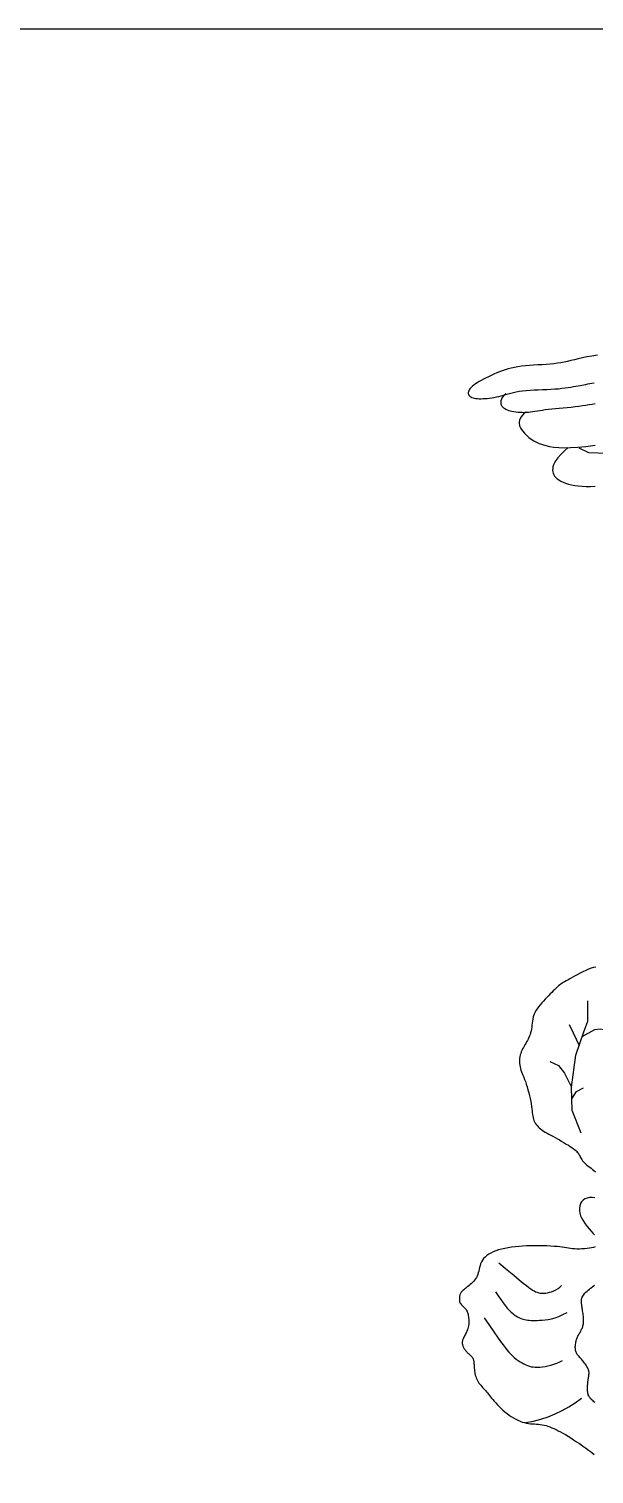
# Model space of a CAD drawing. Header units: millimetres. Extents: x 0 to 687901, y 0 to 346525.
# Drawn here: x 15375.4 to 15416.9, y 33483.9 to 33590 of the extents above; entities that cross this region are included whole.
import ezdxf

# ---------------------------------------------------------------- set-up
doc = ezdxf.new("R2010")
doc.units = ezdxf.units.MM
doc.layers.add('ARQ_Texto', color=7, linetype='Continuous')
doc.layers.add('ARQ_Vista 01', color=1, linetype='Continuous')

# ---------------------------------------------------------------- blocks, each defined once
blk = doc.blocks.new('BRASÃO ESTADO PARANÁ')
at = {"layer": 'ARQ_Vista 01'}
for points in [[(3215.73, -30980.93), (3215.12, -30981.04), (3214.57, -30981.14), (3214.07, -30981.25), (3213.62, -30981.35), (3213.2, -30981.45), (3212.8, -30981.54), (3212.42, -30981.63), (3212.05, -30981.71), (3211.69, -30981.79), (3211.31, -30981.85), (3210.91, -30981.9), (3210.49, -30981.95), (3210.05, -30981.98), (3209.59, -30982.01), (3209.13, -30982.03), (3208.66, -30982.06), (3208.21, -30982.09), (3207.76, -30982.12), (3207.34, -30982.17), (3206.93, -30982.23), (3206.55, -30982.3), (3206.19, -30982.38), (3205.85, -30982.47), (3205.52, -30982.57), (3205.2, -30982.68), (3204.89, -30982.8), (3204.58, -30982.92), (3204.27, -30983.05), (3203.97, -30983.19), (3203.68, -30983.33), (3203.39, -30983.47), (3203.12, -30983.61), (3202.86, -30983.75), (3202.63, -30983.88), (3202.41, -30984.01), (3202.22, -30984.14), (3202.05, -30984.26), (3201.9, -30984.37), (3201.77, -30984.48), (3201.67, -30984.59), (3201.58, -30984.69), (3201.52, -30984.79), (3201.47, -30984.89), (3201.44, -30984.99), (3201.43, -30985.09), (3201.43, -30985.18), (3201.45, -30985.27), (3201.49, -30985.36), (3201.55, -30985.44), (3201.63, -30985.51), (3201.72, -30985.58), (3201.83, -30985.63), (3201.96, -30985.68), (3202.11, -30985.71), (3202.27, -30985.74), (3202.45, -30985.76), (3202.64, -30985.77), (3202.84, -30985.77), (3203.06, -30985.76), (3203.29, -30985.75), (3203.53, -30985.73), (3203.78, -30985.7), (3204.04, -30985.66), (3204.3, -30985.62), (3204.56, -30985.57), (3204.82, -30985.51), (3205.08, -30985.45), (3205.34, -30985.38), (3205.59, -30985.3), (3205.86, -30985.23), (3206.13, -30985.15), (3206.42, -30985.08), (3206.73, -30985.01), (3207.07, -30984.95), (3207.44, -30984.89), (3207.84, -30984.85), (3208.28, -30984.82), (3208.73, -30984.79), (3209.19, -30984.77), (3209.66, -30984.76), (3210.12, -30984.74), (3210.57, -30984.72), (3211.01, -30984.69), (3211.41, -30984.66), (3211.8, -30984.62), (3212.15, -30984.58), (3212.48, -30984.53), (3212.79, -30984.48), (3213.08, -30984.43), (3213.34, -30984.39), (3213.59, -30984.34), (3213.82, -30984.3), (3214.03, -30984.26), (3214.24, -30984.22), (3214.45, -30984.18), (3214.66, -30984.14), (3214.88, -30984.1), (3215.13, -30984.06), (3215.39, -30984.01)], [(3205.59, -30985.2), (3205.37, -30985.43), (3205.2, -30985.64), (3205.1, -30985.83), (3205.04, -30986.01), (3205.02, -30986.17), (3205.03, -30986.32), (3205.08, -30986.46), (3205.15, -30986.58), (3205.24, -30986.69), (3205.34, -30986.78), (3205.46, -30986.87), (3205.59, -30986.94), (3205.74, -30987.01), (3205.91, -30987.06), (3206.08, -30987.11), (3206.27, -30987.15), (3206.48, -30987.19), (3206.69, -30987.22), (3206.92, -30987.25), (3207.15, -30987.26), (3207.39, -30987.27), (3207.62, -30987.28), (3207.86, -30987.27), (3208.1, -30987.26), (3208.34, -30987.23), (3208.58, -30987.2), (3208.82, -30987.16), (3209.08, -30987.12), (3209.35, -30987.08), (3209.64, -30987.03), (3209.95, -30986.98), (3210.3, -30986.94), (3210.67, -30986.89), (3211.08, -30986.85), (3211.5, -30986.81), (3211.94, -30986.77), (3212.39, -30986.73), (3212.83, -30986.69), (3213.26, -30986.64), (3213.69, -30986.6), (3214.09, -30986.54), (3214.47, -30986.49), (3214.83, -30986.43), (3215.17, -30986.37), (3215.5, -30986.31)], [(3207.79, -30987.27), (3207.63, -30987.39), (3207.28, -30987.76), (3207.1, -30988.12), (3207.05, -30988.45), (3207.1, -30988.77), (3207.25, -30989.07), (3207.44, -30989.34), (3207.67, -30989.6), (3207.91, -30989.84), (3208.15, -30990.05), (3208.41, -30990.25), (3208.68, -30990.43), (3208.97, -30990.59), (3209.29, -30990.73), (3209.64, -30990.85), (3210.02, -30990.96), (3210.44, -30991.05), (3210.92, -30991.13), (3211.45, -30991.17), (3212.06, -30991.2), (3212.76, -30991.19), (3213.55, -30991.14), (3214.45, -30991.05), (3215.48, -30990.92)], [(3255.79, -30990.21), (3253.64, -30991.2), (3250.35, -30991.3), (3245.61, -30991), (3239.73, -30990.9), (3233.64, -30990.9), (3227.61, -30991.75), (3224.12, -30992.1), (3214.79, -30991.75), (3213.7, -30991.25)], [(3212.5, -30991.19), (3212.1, -30991.56), (3211.68, -30991.97), (3211.36, -30992.33), (3211.13, -30992.62), (3210.98, -30992.88), (3210.87, -30993.11), (3210.81, -30993.31), (3210.78, -30993.5), (3210.77, -30993.69), (3210.79, -30993.86), (3210.83, -30994.03), (3210.91, -30994.19), (3211, -30994.34), (3211.13, -30994.49), (3211.29, -30994.63), (3211.47, -30994.77), (3211.69, -30994.9), (3211.93, -30995.02), (3212.21, -30995.13), (3212.52, -30995.23), (3212.85, -30995.31), (3213.22, -30995.38), (3213.62, -30995.43), (3214.05, -30995.46), (3214.5, -30995.48), (3214.98, -30995.48), (3215.48, -30995.46)], [(3215.57, -31048.76), (3215.32, -31048.81), (3215.05, -31048.88), (3214.76, -31048.99), (3214.45, -31049.12), (3214.14, -31049.27), (3213.82, -31049.43), (3213.51, -31049.6), (3213.21, -31049.77), (3212.93, -31049.92), (3212.67, -31050.07), (3212.46, -31050.19), (3212.27, -31050.29), (3212.1, -31050.38), (3211.95, -31050.47), (3211.82, -31050.55), (3211.69, -31050.63), (3211.57, -31050.72), (3211.44, -31050.82), (3211.31, -31050.94), (3211.16, -31051.07), (3211.01, -31051.22), (3210.85, -31051.38), (3210.69, -31051.55), (3210.51, -31051.73), (3210.33, -31051.92), (3210.15, -31052.11), (3209.95, -31052.31), (3209.76, -31052.51), (3209.57, -31052.72), (3209.38, -31052.93), (3209.21, -31053.14), (3209.05, -31053.36), (3208.91, -31053.58), (3208.79, -31053.81), (3208.7, -31054.04), (3208.63, -31054.27), (3208.58, -31054.51), (3208.54, -31054.74), (3208.51, -31054.97), (3208.48, -31055.19), (3208.46, -31055.41), (3208.42, -31055.62), (3208.38, -31055.83), (3208.33, -31056.02), (3208.27, -31056.21), (3208.21, -31056.38), (3208.14, -31056.56), (3208.06, -31056.72), (3207.98, -31056.89), (3207.89, -31057.04), (3207.8, -31057.2), (3207.71, -31057.35), (3207.62, -31057.51), (3207.54, -31057.66), (3207.45, -31057.82), (3207.37, -31057.98), (3207.3, -31058.14), (3207.24, -31058.32), (3207.19, -31058.49), (3207.15, -31058.68), (3207.12, -31058.87), (3207.1, -31059.06), (3207.1, -31059.25), (3207.11, -31059.44), (3207.13, -31059.63), (3207.16, -31059.82), (3207.2, -31060), (3207.26, -31060.18), (3207.32, -31060.36), (3207.4, -31060.54), (3207.48, -31060.74), (3207.57, -31060.95), (3207.66, -31061.19), (3207.75, -31061.44), (3207.85, -31061.72), (3207.94, -31062.03), (3208.04, -31062.35), (3208.12, -31062.67), (3208.21, -31063), (3208.28, -31063.32), (3208.35, -31063.63), (3208.4, -31063.92), (3208.44, -31064.19), (3208.48, -31064.44), (3208.5, -31064.67), (3208.52, -31064.88), (3208.55, -31065.07), (3208.57, -31065.25), (3208.61, -31065.42), (3208.65, -31065.59), (3208.7, -31065.74), (3208.77, -31065.9), (3208.85, -31066.04), (3208.94, -31066.18), (3209.05, -31066.32), (3209.16, -31066.45), (3209.3, -31066.57), (3209.44, -31066.69), (3209.6, -31066.81), (3209.78, -31066.92), (3209.96, -31067.03), (3210.16, -31067.14), (3210.37, -31067.26), (3210.58, -31067.37), (3210.81, -31067.5), (3211.05, -31067.63), (3211.3, -31067.77), (3211.55, -31067.91), (3211.81, -31068.06), (3212.05, -31068.21), (3212.29, -31068.36), (3212.52, -31068.5), (3212.73, -31068.64), (3212.92, -31068.76), (3213.08, -31068.88), (3213.21, -31068.98), (3213.33, -31069.07), (3213.43, -31069.16), (3213.51, -31069.25), (3213.59, -31069.34), (3213.65, -31069.43), (3213.71, -31069.52), (3213.76, -31069.62), (3213.82, -31069.73), (3213.88, -31069.85), (3213.94, -31069.96), (3214.01, -31070.09), (3214.09, -31070.21), (3214.19, -31070.33), (3214.3, -31070.45), (3214.43, -31070.57), (3214.57, -31070.69), (3214.72, -31070.81), (3214.88, -31070.93), (3215.04, -31071.05), (3215.21, -31071.17), (3215.36, -31071.3), (3215.51, -31071.43)], [(3215.45, -31074.33), (3215.16, -31074.3), (3214.87, -31074.3), (3214.6, -31074.35), (3214.36, -31074.44), (3214.16, -31074.58), (3213.99, -31074.75), (3213.87, -31074.96), (3213.78, -31075.2), (3213.74, -31075.46), (3213.74, -31075.74), (3213.79, -31076.03), (3213.88, -31076.32), (3214.01, -31076.62), (3214.18, -31076.92), (3214.38, -31077.21), (3214.59, -31077.49), (3214.82, -31077.75), (3215.03, -31078), (3215.24, -31078.22), (3215.42, -31078.42)], [(3215.49, -31079.75), (3215.31, -31079.81), (3215.1, -31079.86), (3214.86, -31079.9), (3214.59, -31079.93), (3214.32, -31079.96), (3214.03, -31079.98), (3213.75, -31079.99), (3213.47, -31079.99), (3213.22, -31079.98), (3212.98, -31079.96), (3212.76, -31079.94), (3212.54, -31079.91), (3212.32, -31079.87), (3212.1, -31079.84), (3211.85, -31079.8), (3211.58, -31079.76), (3211.27, -31079.73), (3210.93, -31079.7), (3210.55, -31079.67), (3210.14, -31079.65), (3209.71, -31079.64), (3209.26, -31079.63), (3208.8, -31079.63), (3208.35, -31079.63), (3207.89, -31079.65), (3207.45, -31079.67), (3207.02, -31079.71), (3206.61, -31079.75), (3206.21, -31079.8), (3205.83, -31079.86), (3205.46, -31079.93), (3205.12, -31080.01), (3204.79, -31080.1), (3204.48, -31080.2), (3204.2, -31080.32), (3203.93, -31080.44), (3203.69, -31080.58), (3203.48, -31080.72), (3203.29, -31080.88), (3203.12, -31081.05), (3202.99, -31081.23), (3202.88, -31081.42), (3202.79, -31081.62), (3202.73, -31081.82), (3202.67, -31082.03), (3202.62, -31082.24), (3202.58, -31082.44), (3202.53, -31082.64), (3202.47, -31082.82), (3202.4, -31083), (3202.32, -31083.16), (3202.22, -31083.31), (3202.12, -31083.45), (3202.01, -31083.58), (3201.89, -31083.7), (3201.77, -31083.82), (3201.65, -31083.93), (3201.52, -31084.04), (3201.39, -31084.14), (3201.27, -31084.23), (3201.15, -31084.33), (3201.04, -31084.41), (3200.93, -31084.5), (3200.84, -31084.57), (3200.76, -31084.65), (3200.69, -31084.72), (3200.63, -31084.78), (3200.59, -31084.85), (3200.55, -31084.91), (3200.52, -31084.98), (3200.5, -31085.05), (3200.48, -31085.13), (3200.47, -31085.21), (3200.46, -31085.3), (3200.45, -31085.4), (3200.44, -31085.5), (3200.44, -31085.6), (3200.45, -31085.7), (3200.47, -31085.8), (3200.5, -31085.9), (3200.54, -31086), (3200.59, -31086.08), (3200.66, -31086.16), (3200.73, -31086.24), (3200.81, -31086.31), (3200.89, -31086.38), (3200.97, -31086.46), (3201.05, -31086.54), (3201.12, -31086.62), (3201.18, -31086.71), (3201.24, -31086.8), (3201.29, -31086.9), (3201.33, -31087.01), (3201.37, -31087.12), (3201.4, -31087.24), (3201.42, -31087.36), (3201.44, -31087.49), (3201.46, -31087.63), (3201.48, -31087.77), (3201.49, -31087.92), (3201.49, -31088.07), (3201.49, -31088.22), (3201.47, -31088.37), (3201.45, -31088.51), (3201.43, -31088.66), (3201.39, -31088.8), (3201.34, -31088.93), (3201.28, -31089.07), (3201.23, -31089.19), (3201.16, -31089.32), (3201.1, -31089.43), (3201.04, -31089.54), (3200.99, -31089.65), (3200.94, -31089.75), (3200.89, -31089.85), (3200.85, -31089.94), (3200.82, -31090.03), (3200.79, -31090.11), (3200.77, -31090.19), (3200.76, -31090.27), (3200.75, -31090.34), (3200.75, -31090.41), (3200.76, -31090.48), (3200.77, -31090.55), (3200.79, -31090.62), (3200.81, -31090.69), (3200.84, -31090.76), (3200.87, -31090.83), (3200.9, -31090.9), (3200.94, -31090.97), (3200.98, -31091.04), (3201.03, -31091.11), (3201.08, -31091.18), (3201.13, -31091.25), (3201.19, -31091.32), (3201.25, -31091.38), (3201.31, -31091.45), (3201.37, -31091.52), (3201.44, -31091.58), (3201.51, -31091.64), (3201.58, -31091.71), (3201.64, -31091.77), (3201.71, -31091.82), (3201.77, -31091.88), (3201.82, -31091.93), (3201.86, -31091.99), (3201.9, -31092.04), (3201.93, -31092.09), (3201.96, -31092.14), (3201.98, -31092.2), (3202, -31092.26), (3202.02, -31092.33), (3202.03, -31092.41), (3202.04, -31092.5), (3202.05, -31092.59), (3202.05, -31092.7), (3202.06, -31092.81), (3202.07, -31092.93), (3202.08, -31093.06), (3202.09, -31093.19), (3202.1, -31093.34), (3202.12, -31093.48), (3202.14, -31093.64), (3202.17, -31093.8), (3202.2, -31093.96), (3202.25, -31094.11), (3202.3, -31094.27), (3202.36, -31094.42), (3202.43, -31094.57), (3202.51, -31094.71), (3202.6, -31094.84), (3202.7, -31094.97), (3202.8, -31095.09), (3202.91, -31095.21), (3203.02, -31095.33), (3203.13, -31095.45), (3203.24, -31095.56), (3203.35, -31095.68), (3203.45, -31095.81), (3203.55, -31095.93), (3203.66, -31096.07), (3203.77, -31096.21), (3203.89, -31096.36), (3204.01, -31096.51), (3204.16, -31096.68), (3204.31, -31096.86), (3204.48, -31097.05), (3204.66, -31097.25), (3204.85, -31097.45), (3205.06, -31097.65), (3205.27, -31097.85), (3205.49, -31098.04), (3205.72, -31098.22), (3205.95, -31098.4), (3206.19, -31098.56), (3206.43, -31098.71), (3206.68, -31098.84), (3206.92, -31098.96), (3207.16, -31099.07), (3207.41, -31099.16), (3207.64, -31099.23), (3207.88, -31099.28), (3208.11, -31099.32), (3208.33, -31099.35), (3208.55, -31099.37), (3208.77, -31099.38), (3208.99, -31099.4), (3209.2, -31099.41), (3209.41, -31099.44), (3209.62, -31099.47), (3209.83, -31099.51), (3210.04, -31099.56), (3210.25, -31099.63), (3210.47, -31099.7), (3210.69, -31099.79), (3210.92, -31099.89), (3211.15, -31100), (3211.4, -31100.12), (3211.65, -31100.25), (3211.92, -31100.4), (3212.19, -31100.56), (3212.48, -31100.74), (3212.78, -31100.92), (3213.09, -31101.12), (3213.41, -31101.34), (3213.74, -31101.56), (3214.08, -31101.8), (3214.42, -31102.04), (3214.75, -31102.28), (3215.08, -31102.52), (3215.39, -31102.76)], [(3213.94, -31067.14), (3212.95, -31064.66), (3212.85, -31062.04), (3213.34, -31058.52), (3214.23, -31055.94), (3214.68, -31054.75), (3214.68, -31052.48)], [(3212.6, -31055.1), (3213.04, -31056.04), (3213.72, -31057.43)], [(3214.06, -31056.44), (3215.45, -31055.65), (3216.05, -31055.58), (3216.7, -31055.74)], [(3210.47, -31059.21), (3211.41, -31059.66), (3212.1, -31060.5), (3212.85, -31062.04)], [(3212.9, -31063.35), (3213.42, -31062.52), (3214.2, -31062.14)], [(3215.47, -31097.01), (3215.36, -31096.91), (3215.25, -31096.82), (3215.16, -31096.74), (3215.07, -31096.65), (3214.99, -31096.58), (3214.93, -31096.5), (3214.87, -31096.42), (3214.81, -31096.33), (3214.77, -31096.25), (3214.73, -31096.15), (3214.7, -31096.06), (3214.68, -31095.96), (3214.66, -31095.85), (3214.65, -31095.73), (3214.64, -31095.61), (3214.64, -31095.48), (3214.64, -31095.35), (3214.64, -31095.22), (3214.65, -31095.08), (3214.66, -31094.95), (3214.68, -31094.81), (3214.69, -31094.68), (3214.71, -31094.55), (3214.73, -31094.43), (3214.75, -31094.3), (3214.76, -31094.19), (3214.78, -31094.08), (3214.79, -31093.98), (3214.8, -31093.88), (3214.81, -31093.79), (3214.81, -31093.71), (3214.81, -31093.63), (3214.8, -31093.55), (3214.79, -31093.48), (3214.76, -31093.39), (3214.73, -31093.31), (3214.68, -31093.21), (3214.63, -31093.11), (3214.56, -31093), (3214.49, -31092.88), (3214.4, -31092.76), (3214.32, -31092.64), (3214.23, -31092.52), (3214.14, -31092.4), (3214.05, -31092.29), (3213.96, -31092.19), (3213.87, -31092.1), (3213.79, -31092.01), (3213.71, -31091.92), (3213.64, -31091.84), (3213.57, -31091.76), (3213.51, -31091.67), (3213.46, -31091.59), (3213.41, -31091.5), (3213.37, -31091.41), (3213.34, -31091.32), (3213.32, -31091.22), (3213.31, -31091.12), (3213.3, -31091.02), (3213.29, -31090.91), (3213.29, -31090.8), (3213.3, -31090.68), (3213.31, -31090.56), (3213.33, -31090.44), (3213.35, -31090.32), (3213.37, -31090.2), (3213.4, -31090.08), (3213.44, -31089.96), (3213.48, -31089.85), (3213.52, -31089.74), (3213.57, -31089.64), (3213.63, -31089.54), (3213.68, -31089.44), (3213.74, -31089.35), (3213.79, -31089.25), (3213.85, -31089.16), (3213.9, -31089.07), (3213.95, -31088.98), (3213.99, -31088.89), (3214.04, -31088.8), (3214.07, -31088.7), (3214.11, -31088.6), (3214.13, -31088.5), (3214.16, -31088.39), (3214.18, -31088.27), (3214.19, -31088.14), (3214.19, -31088.01), (3214.2, -31087.87), (3214.19, -31087.73), (3214.19, -31087.58), (3214.18, -31087.44), (3214.16, -31087.29), (3214.15, -31087.14), (3214.13, -31087), (3214.1, -31086.85), (3214.08, -31086.71), (3214.06, -31086.57), (3214.04, -31086.44), (3214.02, -31086.31), (3214, -31086.18), (3213.99, -31086.05), (3213.98, -31085.92), (3213.97, -31085.8), (3213.98, -31085.68), (3213.99, -31085.57), (3214.02, -31085.45), (3214.06, -31085.34), (3214.11, -31085.23), (3214.18, -31085.11), (3214.26, -31085), (3214.36, -31084.89), (3214.47, -31084.78), (3214.59, -31084.66), (3214.72, -31084.55), (3214.85, -31084.44), (3214.99, -31084.32), (3215.14, -31084.21), (3215.28, -31084.1), (3215.42, -31083.98)], [(3204.81, -31081.52), (3205.73, -31082.29), (3206.47, -31082.9), (3207.06, -31083.39), (3207.52, -31083.77), (3207.88, -31084.05), (3208.15, -31084.26), (3208.37, -31084.42), (3208.55, -31084.54), (3208.72, -31084.64), (3208.89, -31084.72), (3209.06, -31084.78), (3209.23, -31084.83), (3209.4, -31084.87), (3209.58, -31084.88), (3209.77, -31084.88), (3209.97, -31084.87), (3210.19, -31084.84), (3210.42, -31084.79), (3210.66, -31084.72), (3210.9, -31084.63), (3211.14, -31084.52), (3211.37, -31084.38), (3211.58, -31084.22), (3211.77, -31084.02)], [(3204.46, -31084.72), (3204.75, -31085.19), (3205.02, -31085.59), (3205.28, -31085.95), (3205.52, -31086.26), (3205.74, -31086.53), (3205.95, -31086.76), (3206.16, -31086.95), (3206.35, -31087.12), (3206.53, -31087.27), (3206.7, -31087.39), (3206.87, -31087.5), (3207.03, -31087.59), (3207.19, -31087.66), (3207.35, -31087.72), (3207.51, -31087.77), (3207.67, -31087.81), (3207.83, -31087.85), (3208.01, -31087.87), (3208.19, -31087.89), (3208.38, -31087.9), (3208.59, -31087.91), (3208.81, -31087.91), (3209.06, -31087.9), (3209.32, -31087.89), (3209.61, -31087.87), (3209.93, -31087.84), (3210.27, -31087.79), (3210.64, -31087.71), (3211.04, -31087.6), (3211.46, -31087.46), (3211.92, -31087.26), (3212.4, -31087.02)], [(3203.17, -31087.61), (3203.78, -31088.47), (3204.27, -31089.18), (3204.68, -31089.76), (3205.01, -31090.23), (3205.28, -31090.61), (3205.51, -31090.92), (3205.71, -31091.18), (3205.91, -31091.41), (3206.11, -31091.62), (3206.32, -31091.82), (3206.53, -31092.01), (3206.74, -31092.18), (3206.96, -31092.34), (3207.17, -31092.49), (3207.39, -31092.62), (3207.59, -31092.73), (3207.8, -31092.83), (3207.99, -31092.91), (3208.2, -31092.98), (3208.4, -31093.03), (3208.62, -31093.06), (3208.84, -31093.08), (3209.09, -31093.09), (3209.35, -31093.07), (3209.64, -31093.05), (3209.94, -31093), (3210.26, -31092.94), (3210.59, -31092.86), (3210.92, -31092.76), (3211.25, -31092.64), (3211.57, -31092.5), (3211.88, -31092.34)], [(3207.8, -31099.2), (3208.64, -31099.05), (3209.47, -31098.85), (3210.28, -31098.58), (3211.07, -31098.27), (3211.83, -31097.9), (3212.57, -31097.48), (3213.28, -31097.02), (3213.96, -31096.52)]]:
    blk.add_lwpolyline(points, dxfattribs=at)

msp = doc.modelspace()

# ---------------------------------------------------------------- linework, layer by layer
at = {"layer": 'ARQ_Texto'}
msp.add_lwpolyline([(17109.88, 32699.83), (15359.88, 32699.83), (15359.88, 33589.99), (17109.88, 33589.99)], close=True, dxfattribs=at)

# ---------------------------------------------------------------- block references
at = {"layer": 'ARQ_Texto', "xscale": 0.6623285758541897, "yscale": 0.662328575970605, "zscale": 0.662328576}
msp.add_blockref('BRASÃO ESTADO PARANÁ', (13287.3, 54085.61), dxfattribs=at)

doc.saveas('drawing.dxf')
